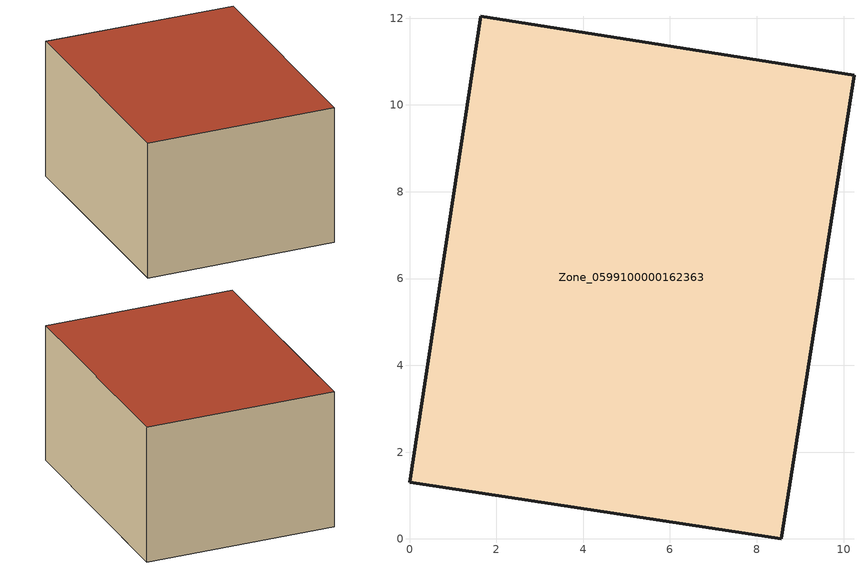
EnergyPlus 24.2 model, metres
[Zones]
Zone_0599100000162363
 floor ground (C_G): 1.64,12.05 10.24,10.69 8.56,0 0,1.31 z0
 wall outside (C_F): 8.56,0 10.24,10.69 1.64,12.05 0,1.31 8.56,0 z0:6.37
 roof outside (C_R): 10.24,10.69 1.64,12.05 0,1.31 8.56,0 z6.37
[BUILDING]
Pand.0599100000162363: North Axis=0; Terrain=City; Loads Convergence Tolerance Value=0.04; Temperature Convergence Tolerance Value=0.4; Solar Distribution=FullExterior; Maximum Number of Warmup Days=25; Minimum Number of Warmup Days=1
[Site:Location]
Rotterdam.The.Hague.AP_ZH_NLD Design_Conditions: Latitude=51.96; Longitude=4.45; Time Zone=1; Elevation=-4.5
[SITE:GROUNDTEMPERATURE:BUILDINGSURFACE]
18, 18, 18, 18, 18, 18, 18, 18, 18, 18, 18, 18
[MATERIAL] Thermal Absorptance=0.9; Solar Absorptance=0.7; Visible Absorptance=0.7
Name | Roughness | Thickness | Conductivity | Density | Specific Heat
G.D.1965-1974 | MediumSmooth | 0.15 | 0.882353 | 540 | 1210
F.D.1965-1974 | Rough | 0.3 | 0.697674 | 1920 | 840
R.D.1965-1974 | MediumRough | 0.2 | 0.232558 | 1500 | 1000
[CONSTRUCTION]
C_G: G.D.1965-1974
C_F: F.D.1965-1974
C_R: R.D.1965-1974
[ZONE]
Zone_0599100000162363: Type=1; Multiplier=1; Ceiling Height=Autocalculate; Volume=Autocalculate; Floor Area=autocalculate; Part of Total Floor Area=Yes
[ZONEINFILTRATION:DESIGNFLOWRATE]
Infil_Zone_0599100000162363: Zone or ZoneList or Space or SpaceList=Zone_0599100000162363; Schedule=AlwaysOn; Design Flow Rate Calculation Method=Flow/Area; Flow Rate per Floor Area=0.0042; Constant Term Coefficient=1; Temperature Term Coefficient=0; Velocity Term Coefficient=0; Velocity Squared Term Coefficient=0
[HVACTEMPLATE:ZONE:IDEALLOADSAIRSYSTEM]
Zone_0599100000162363: Maximum Heating Supply Air Temperature=50; Minimum Cooling Supply Air Temperature=13; Maximum Heating Supply Air Humidity Ratio=0.0156; Minimum Cooling Supply Air Humidity Ratio=0.0077; Heating Limit=NoLimit; Cooling Limit=NoLimit; Dehumidification Control Type=ConstantSensibleHeatRatio; Cooling Sensible Heat Ratio=0.7; Dehumidification Setpoint=60; Humidification Control Type=None; Humidification Setpoint=30; Outdoor Air Method=None; Outdoor Air Flow Rate per Person=0.00944; Outdoor Air Flow Rate per Zone Floor Area=0; Outdoor Air Flow Rate per Zone=0; Demand Controlled Ventilation Type=None; Outdoor Air Economizer Type=NoEconomizer; Heat Recovery Type=None; Sensible Heat Recovery Effectiveness=0.7; Latent Heat Recovery Effectiveness=0.65
[ZONECONTROL:THERMOSTAT]
ThermostatControl_Zone_0599100000162363: Zone or ZoneList=Zone_0599100000162363; Control Type Schedule=DualSetpointControlType; Control 1=Thermostat_Zone_0599100000162363; Temperature Difference Between Cutout And Setpoint=0
[THERMOSTATSETPOINT:DUALSETPOINT]
Thermostat_Zone_0599100000162363: Heating Setpoint Temperature Schedule=HeatingSetpoint_Zone_0599100000162363; Cooling Setpoint Temperature Schedule=CoolingSetpoint_Zone_0599100000162363
[SCHEDULE:COMPACT]
HeatingSetpoint_Zone_0599100000162363: Through: 12/31, For: AllDays, Until: 24:00, 21
CoolingSetpoint_Zone_0599100000162363: Through: 12/31, For: AllDays, Until: 24:00, 24
DualSetpointControlType: Through: 12/31, For: AllDays, Until: 24:00, 4
AlwaysOn: Through: 12/31, For: AllDays, Until: 24:00, 1
